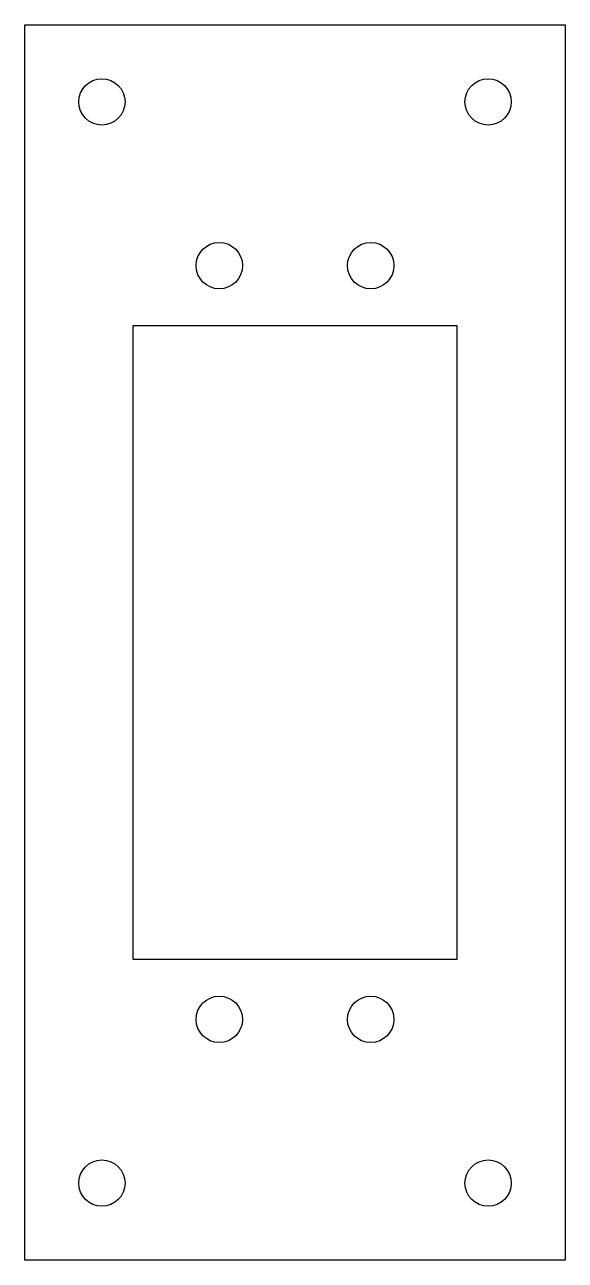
# Model space of a CAD drawing. Header units: millimetres. Extents: x -17.5 to 17.5, y -40 to 40.
import ezdxf

# ---------------------------------------------------------------- set-up
doc = ezdxf.new("R2010")
doc.units = ezdxf.units.MM
doc.layers.get('0').update_dxf_attribs({"linetype": 'CONTINUOUS'})

msp = doc.modelspace()

# ---------------------------------------------------------------- linework, layer by layer
for points in [[(17.5, -40), (-17.5, -40), (-17.5, 40), (17.5, 40)], [(-10.5, -20.5), (10.5, -20.5), (10.5, 20.5), (-10.5, 20.5)]]:
    msp.add_lwpolyline(points, close=True)
for centre in [(-12.5, 35), (12.5, 35), (-4.9, 24.4), (4.9, 24.4), (-4.9, -24.4), (4.9, -24.4), (-12.5, -35), (12.5, -35)]:
    msp.add_circle(centre, 1.5)

doc.saveas('drawing.dxf')
